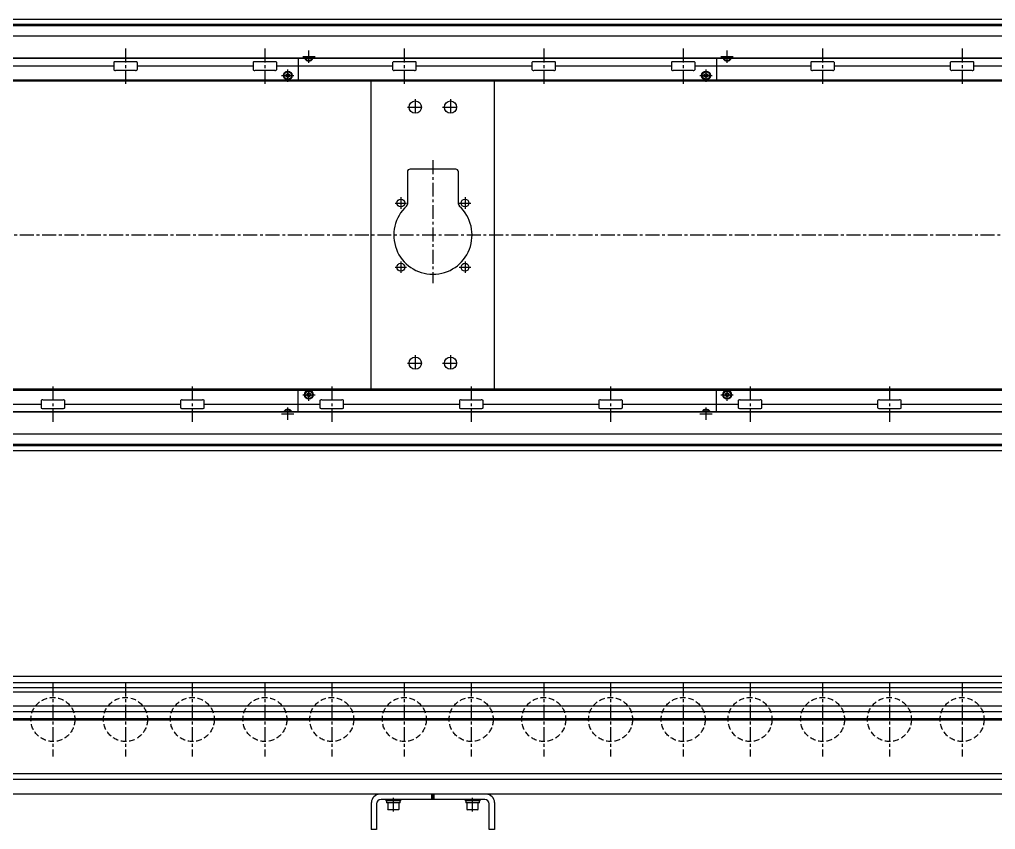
# Model space of a CAD drawing. Extents: x -10 to 4450, y -8 to 1001.
# Drawn here: x 1084 to 2194, y 28 to 948 of the extents above; entities that cross this region are included whole.
import ezdxf

# ---------------------------------------------------------------- set-up
doc = ezdxf.new("R2010")
doc.units = 0
doc.header["$LTSCALE"] = 0.5
doc.linetypes.add('CENTER', pattern=[50.8, 31.75, -6.35, 6.35, -6.35])
doc.linetypes.add('DASHED', pattern=[19.05, 12.7, -6.35])
for name, color, linetype in [('MSM_CENTER', 1, 'CENTER'), ('MSM_CONTINUOUS', 7, 'CONTINUOUS'), ('MSM_DASHED', 4, 'DASHED')]:
    doc.layers.add(name, color=color, linetype=linetype)

msp = doc.modelspace()

# ---------------------------------------------------------------- linework, layer by layer
at = {"layer": 'MSM_CENTER'}
for p, q in [((1204.7, 915.5), (1204.7, 875.5)), ((1363.2, 915.5), (1363.2, 875.5)), ((1413.2, 899.2), (1413.2, 913.3)), ((1521.7, 915.5), (1521.7, 875.5)), ((1680.2, 915.5), (1680.2, 875.5)), ((1838.7, 915.5), (1838.7, 875.5)), ((1888.7, 899.2), (1888.7, 913.3)), ((1997.2, 915.5), (1997.2, 875.5)), ((2155.8, 915.5), (2155.8, 875.5)), ((1406.2, 906.2), (1420.2, 906.2)), ((1881.7, 906.2), (1895.7, 906.2)), ((1389.2, 877.7), (1389.2, 891.8)), ((1864.7, 877.7), (1864.7, 891.8)), ((1382.2, 884.8), (1396.2, 884.8)), ((1857.7, 884.8), (1871.7, 884.8)), ((1534.2, 857.9), (1534.2, 839.9)), ((1574.2, 857.9), (1574.2, 839.9)), ((1525.2, 848.9), (1543.2, 848.9)), ((1565.2, 848.9), (1583.2, 848.9)), ((1554.2, 788.4), (1554.2, 648.9)), ((1517.7, 746.4), (1517.7, 733.4)), ((1590.7, 746.4), (1590.7, 733.4)), ((1511.2, 739.9), (1524.2, 739.9)), ((1584.2, 739.9), (1597.2, 739.9)), ((3792.9, 703.4), (359.7, 703.4)), ((1511.2, 666.9), (1524.2, 666.9)), ((1517.7, 673.4), (1517.7, 660.4)), ((1584.2, 666.9), (1597.2, 666.9)), ((1590.7, 673.4), (1590.7, 660.4)), ((1534.2, 566.9), (1534.2, 548.9)), ((1574.2, 566.9), (1574.2, 548.9)), ((1525.2, 557.9), (1543.2, 557.9)), ((1565.2, 557.9), (1583.2, 557.9)), ((1122.2, 531.3), (1122.2, 491.3)), ((1280.7, 531.3), (1280.7, 491.3)), ((1406.2, 522), (1420.2, 522)), ((1413.2, 515), (1413.2, 529.1)), ((1439.2, 531.3), (1439.2, 491.3)), ((1597.7, 531.3), (1597.7, 491.3)), ((1756.2, 531.3), (1756.2, 491.3)), ((1881.7, 522), (1895.7, 522)), ((1888.7, 515), (1888.7, 529.1)), ((1914.7, 531.3), (1914.7, 491.3)), ((2073.2, 531.3), (2073.2, 491.3)), ((1382.2, 500.5), (1396.2, 500.5)), ((1389.2, 493.5), (1389.2, 507.6)), ((1857.7, 500.5), (1871.7, 500.5)), ((1864.7, 493.5), (1864.7, 507.6)), ((1122.2, 195), (1122.2, 111)), ((1204.7, 195), (1204.7, 111)), ((1280.7, 195), (1280.7, 111)), ((1363.2, 195), (1363.2, 111)), ((1439.2, 195), (1439.2, 111)), ((1521.7, 195), (1521.7, 111)), ((1597.7, 195), (1597.7, 111)), ((1680.2, 195), (1680.2, 111)), ((1756.2, 195), (1756.2, 111)), ((1838.7, 195), (1838.7, 111)), ((1914.7, 195), (1914.7, 111)), ((1997.2, 195), (1997.2, 111)), ((2073.2, 195), (2073.2, 111)), ((2155.8, 195), (2155.8, 111)), ((367.2, 153), (3783.3, 153)), ((1509.3, 48.4), (1509.3, 64)), ((1599.3, 48.4), (1599.3, 64))]:
    msp.add_line(p, q, dxfattribs=at)
at = {"layer": 'MSM_CONTINUOUS'}
for p, q in [((3782.8, 948.4), (370.6, 948.4)), ((3781.2, 948.3), (372.2, 948.3)), ((3756.6, 942.9), (396.9, 942.9)), ((3756.6, 941.2), (396.9, 941.2)), ((3756.5, 942), (397, 942)), ((3781.2, 929.5), (372.2, 929.5)), ((3781.2, 904.1), (372.2, 904.1)), ((3781.2, 904.5), (422.2, 904.5)), ((1191.3, 899.5), (1191.3, 891.5)), ((1216.2, 900.5), (1193.3, 900.5)), ((1218.2, 891.5), (1218.2, 899.5)), ((1349.8, 899.5), (1349.8, 891.5)), ((1374.7, 900.5), (1351.8, 900.5)), ((1376.7, 891.5), (1376.7, 899.5)), ((1401.2, 904.1), (1401.2, 879.4)), ((1413.2, 903.9), (1412.9, 904.1)), ((1413.6, 904.1), (1413.2, 903.9)), ((1508.3, 899.5), (1508.3, 891.5)), ((1533.2, 900.5), (1510.3, 900.5)), ((1535.2, 891.5), (1535.2, 899.5)), ((1666.8, 899.5), (1666.8, 891.5)), ((1691.7, 900.5), (1668.8, 900.5)), ((1693.7, 891.5), (1693.7, 899.5)), ((1825.3, 899.5), (1825.3, 891.5)), ((1850.2, 900.5), (1827.3, 900.5)), ((1852.2, 891.5), (1852.2, 899.5)), ((1876.7, 904.1), (1876.7, 879.4)), ((1888.7, 903.9), (1888.4, 904.1)), ((1889.1, 904.1), (1888.7, 903.9)), ((1983.8, 899.5), (1983.8, 891.5)), ((2008.7, 900.5), (1985.8, 900.5)), ((2010.7, 891.5), (2010.7, 899.5)), ((2142.3, 899.5), (2142.3, 891.5)), ((2167.2, 900.5), (2144.3, 900.5)), ((2169.2, 891.5), (2169.2, 899.5)), ((1191.3, 895.5), (1059.7, 895.5)), ((1216.2, 890.5), (1193.3, 890.5)), ((1349.8, 895.5), (1218.2, 895.5)), ((1374.7, 890.5), (1351.8, 890.5)), ((1508.3, 895.5), (1376.7, 895.5)), ((1533.2, 890.5), (1510.3, 890.5)), ((1666.8, 895.5), (1535.2, 895.5)), ((1691.7, 890.5), (1668.8, 890.5)), ((1825.3, 895.5), (1693.7, 895.5)), ((1850.2, 890.5), (1827.3, 890.5)), ((1983.8, 895.5), (1852.2, 895.5)), ((2008.7, 890.5), (1985.8, 890.5)), ((2142.3, 895.5), (2010.7, 895.5)), ((2167.2, 890.5), (2144.3, 890.5)), ((2300.8, 895.5), (2169.2, 895.5)), ((3778.8, 879.4), (450.2, 879.4)), ((3782.8, 878.4), (450.2, 878.4)), ((1387.2, 885.9), (1389.2, 887.1)), ((1387.2, 883.6), (1387.2, 885.9)), ((1389.2, 882.4), (1387.2, 883.6)), ((1389.2, 887.1), (1391.2, 885.9)), ((1391.2, 883.6), (1389.2, 882.4)), ((1391.2, 885.9), (1391.2, 883.6)), ((1484.2, 528.4), (1484.2, 878.4)), ((1624.2, 528.4), (1624.2, 878.4)), ((1862.7, 885.9), (1864.7, 887.1)), ((1862.7, 883.6), (1862.7, 885.9)), ((1864.7, 882.4), (1862.7, 883.6)), ((1864.7, 887.1), (1866.7, 885.9)), ((1866.7, 883.6), (1864.7, 882.4)), ((1866.7, 885.9), (1866.7, 883.6)), ((1580.2, 778.4), (1528.2, 778.4)), ((1525.2, 775.4), (1525.2, 738.5)), ((1583.2, 738.5), (1583.2, 775.4)), ((3782.8, 528.4), (450.2, 528.4)), ((450.2, 527.4), (3778.8, 527.4)), ((1401.2, 502.6), (1401.2, 527.4)), ((1411.2, 523.2), (1413.2, 524.4)), ((1411.2, 520.9), (1411.2, 523.2)), ((1413.2, 524.4), (1415.2, 523.2)), ((1415.2, 523.2), (1415.2, 520.9)), ((1876.7, 502.6), (1876.7, 527.4)), ((1886.7, 523.2), (1888.7, 524.4)), ((1886.7, 520.9), (1886.7, 523.2)), ((1888.7, 524.4), (1890.7, 523.2)), ((1890.7, 523.2), (1890.7, 520.9)), ((977.2, 511.3), (1108.8, 511.3)), ((1108.8, 515.3), (1108.8, 507.3)), ((1110.8, 516.3), (1133.7, 516.3)), ((1135.7, 507.3), (1135.7, 515.3)), ((1135.7, 511.3), (1267.3, 511.3)), ((1267.3, 515.3), (1267.3, 507.3)), ((1269.3, 516.3), (1292.2, 516.3)), ((1294.2, 507.3), (1294.2, 515.3)), ((1294.2, 511.3), (1425.8, 511.3)), ((1413.2, 519.7), (1411.2, 520.9)), ((1415.2, 520.9), (1413.2, 519.7)), ((1425.8, 515.3), (1425.8, 507.3)), ((1427.8, 516.3), (1450.7, 516.3)), ((1452.7, 507.3), (1452.7, 515.3)), ((1452.7, 511.3), (1584.3, 511.3)), ((1584.3, 515.3), (1584.3, 507.3)), ((1586.3, 516.3), (1609.2, 516.3)), ((1611.2, 507.3), (1611.2, 515.3)), ((1611.2, 511.3), (1742.8, 511.3)), ((1742.8, 515.3), (1742.8, 507.3)), ((1744.8, 516.3), (1767.7, 516.3)), ((1769.7, 507.3), (1769.7, 515.3)), ((1769.7, 511.3), (1901.3, 511.3)), ((1888.7, 519.7), (1886.7, 520.9)), ((1890.7, 520.9), (1888.7, 519.7)), ((1901.3, 515.3), (1901.3, 507.3)), ((1903.3, 516.3), (1926.2, 516.3)), ((1928.2, 507.3), (1928.2, 515.3)), ((1928.2, 511.3), (2059.8, 511.3)), ((2059.8, 515.3), (2059.8, 507.3)), ((2061.8, 516.3), (2084.7, 516.3)), ((2086.7, 507.3), (2086.7, 515.3)), ((2086.7, 511.3), (2218.3, 511.3)), ((3781.2, 502.6), (372.2, 502.6)), ((3781.2, 502.2), (422.2, 502.2)), ((1110.8, 506.3), (1133.7, 506.3)), ((1269.3, 506.3), (1292.2, 506.3)), ((1388.9, 502.6), (1389.2, 502.9)), ((1389.2, 502.9), (1389.6, 502.6)), ((1427.8, 506.3), (1450.7, 506.3)), ((1586.3, 506.3), (1609.2, 506.3)), ((1744.8, 506.3), (1767.7, 506.3)), ((1864.4, 502.6), (1864.7, 502.9)), ((1864.7, 502.9), (1865.1, 502.6)), ((1903.3, 506.3), (1926.2, 506.3)), ((2061.8, 506.3), (2084.7, 506.3)), ((3781.2, 477.2), (372.2, 477.2)), ((3782.8, 458.4), (370.6, 458.4)), ((3781.2, 458.4), (372.2, 458.4)), ((3756.6, 465.6), (396.9, 465.6)), ((3756.6, 463.9), (396.9, 463.9)), ((3756.5, 464.7), (397, 464.7)), ((3781.2, 202), (372.2, 202)), ((3781.2, 194.6), (674.4, 194.6)), ((3665.2, 189), (676.6, 189)), ((3665.2, 184), (678.6, 184)), ((3565.2, 168.3), (667.2, 168.3)), ((3565.2, 161.8), (682.2, 161.8)), ((3565.2, 153.9), (682.2, 153.9)), ((3565.2, 153), (682.2, 153)), ((3565.2, 152.1), (682.2, 152.1)), ((3565.2, 91.3), (682.2, 91.3)), ((3565.2, 84.8), (679.7, 84.8)), ((3782.8, 68), (472.2, 68)), ((1552.8, 62), (1552.8, 68)), ((1554.2, 62), (1554.2, 68)), ((1555.8, 62), (1555.8, 68)), ((1484.2, 58.5), (1484.2, 28)), ((1490.2, 57), (1490.2, 28)), ((1613.2, 62), (1495.2, 62)), ((1500.8, 62), (1500.8, 60.4)), ((1517.7, 60.4), (1500.8, 60.4)), ((1501.5, 60.4), (1501.5, 58.4)), ((1517, 58.4), (1501.5, 58.4)), ((1502.8, 58.4), (1502.8, 51.2)), ((1515.8, 51.2), (1515.8, 58.4)), ((1517, 58.4), (1517, 60.4)), ((1517.7, 60.4), (1517.7, 62)), ((1590.7, 62), (1590.7, 60.4)), ((1607.8, 60.4), (1590.7, 60.4)), ((1591.5, 60.4), (1591.5, 58.4)), ((1607, 58.4), (1591.5, 58.4)), ((1592.8, 58.4), (1592.8, 51.2)), ((1605.8, 51.2), (1605.8, 58.4)), ((1607, 58.4), (1607, 60.4)), ((1607.8, 60.4), (1607.8, 62)), ((1618.2, 28), (1618.2, 57)), ((1624.2, 58.5), (1624.2, 28)), ((1514.9, 50.4), (1503.5, 50.4)), ((1604.9, 50.4), (1593.5, 50.4)), ((1490.2, 28), (1484.2, 28)), ((1624.2, 28), (1618.2, 28))]:
    msp.add_line(p, q, dxfattribs=at)
for centre, radius in [((1389.2, 884.8), 5), ((1389.2, 884.8), 4.25), ((1864.7, 884.8), 5), ((1864.7, 884.8), 4.25), ((1534.2, 848.9), 7), ((1574.2, 848.9), 7), ((1517.7, 739.9), 4.5), ((1590.7, 739.9), 4.5), ((1517.7, 666.9), 4.5), ((1590.7, 666.9), 4.5), ((1534.2, 557.9), 7), ((1574.2, 557.9), 7), ((1413.2, 522), 5), ((1413.2, 522), 4.25), ((1888.7, 522), 5), ((1888.7, 522), 4.25)]:
    msp.add_circle(centre, radius, dxfattribs=at)
for centre, radius, start, end in [((1192.2, 899.4), 0.882, 115.5328, 172.1027), ((1193.3, 897.1), 3.41, 89.6687, 115.2454), ((1216.2, 897.1), 3.41, 64.7546, 90.3313), ((1217.3, 899.4), 0.882, 7.8973, 64.4672), ((1350.7, 899.4), 0.882, 115.5328, 172.1027), ((1351.8, 897.1), 3.41, 89.6687, 115.2454), ((1374.7, 897.1), 3.41, 64.7546, 90.3313), ((1375.8, 899.4), 0.882, 7.8973, 64.4672), ((1413.2, 906.2), 5, 204.8346, 335.1654), ((1413.2, 906.2), 4.25, 209.6116, 330.3884), ((1509.2, 899.4), 0.882, 115.5328, 172.1027), ((1510.3, 897.1), 3.41, 89.6687, 115.2454), ((1533.2, 897.1), 3.41, 64.7546, 90.3313), ((1534.3, 899.4), 0.882, 7.8973, 64.4672), ((1667.7, 899.4), 0.882, 115.5328, 172.1027), ((1668.8, 897.1), 3.41, 89.6687, 115.2454), ((1691.7, 897.1), 3.41, 64.7546, 90.3313), ((1692.8, 899.4), 0.882, 7.8973, 64.4672), ((1826.2, 899.4), 0.882, 115.5328, 172.1027), ((1827.3, 897.1), 3.41, 89.6687, 115.2454), ((1850.2, 897.1), 3.41, 64.7546, 90.3313), ((1851.3, 899.4), 0.882, 7.8973, 64.4672), ((1888.7, 906.2), 5, 204.8346, 335.1654), ((1888.7, 906.2), 4.25, 209.6116, 330.3884), ((1984.7, 899.4), 0.882, 115.5328, 172.1027), ((1985.8, 897.1), 3.41, 89.6687, 115.2454), ((2008.7, 897.1), 3.41, 64.7546, 90.3313), ((2009.8, 899.4), 0.882, 7.8973, 64.4672), ((2143.2, 899.4), 0.882, 115.5328, 172.1027), ((2144.3, 897.1), 3.41, 89.6687, 115.2454), ((2167.2, 897.1), 3.41, 64.7546, 90.3313), ((2168.3, 899.4), 0.882, 7.8973, 64.4672), ((1192.2, 891.6), 0.882, 187.8973, 244.4672), ((1193.3, 893.9), 3.41, 244.7546, 270.3313), ((1216.2, 893.9), 3.41, 269.6687, 295.2454), ((1217.3, 891.6), 0.882, 295.5328, 352.1027), ((1350.7, 891.6), 0.882, 187.8973, 244.4672), ((1351.8, 893.9), 3.41, 244.7546, 270.3313), ((1374.7, 893.9), 3.41, 269.6687, 295.2454), ((1375.8, 891.6), 0.882, 295.5328, 352.1027), ((1509.2, 891.6), 0.882, 187.8973, 244.4672), ((1510.3, 893.9), 3.41, 244.7546, 270.3313), ((1533.2, 893.9), 3.41, 269.6687, 295.2454), ((1534.3, 891.6), 0.882, 295.5328, 352.1027), ((1667.7, 891.6), 0.882, 187.8973, 244.4672), ((1668.8, 893.9), 3.41, 244.7546, 270.3313), ((1691.7, 893.9), 3.41, 269.6687, 295.2454), ((1692.8, 891.6), 0.882, 295.5328, 352.1027), ((1826.2, 891.6), 0.882, 187.8973, 244.4672), ((1827.3, 893.9), 3.41, 244.7546, 270.3313), ((1850.2, 893.9), 3.41, 269.6687, 295.2454), ((1851.3, 891.6), 0.882, 295.5328, 352.1027), ((1984.7, 891.6), 0.882, 187.8973, 244.4672), ((1985.8, 893.9), 3.41, 244.7546, 270.3313), ((2008.7, 893.9), 3.41, 269.6687, 295.2454), ((2009.8, 891.6), 0.882, 295.5328, 352.1027), ((2143.2, 891.6), 0.882, 187.8973, 244.4672), ((2144.3, 893.9), 3.41, 244.7546, 270.3313), ((2167.2, 893.9), 3.41, 269.6687, 295.2454), ((2168.3, 891.6), 0.882, 295.5328, 352.1027), ((1528.2, 775.4), 3, 90, 180), ((1580.2, 775.4), 3, 0, 90), ((1554.2, 703.4), 44.5, 132.3521, 47.6479), ((1522.2, 738.5), 3, 312.3521, 360), ((1586.3, 738.5), 3, 180, 227.6479), ((1109.7, 515.2), 0.882, 115.5328, 172.1027), ((1110.8, 512.9), 3.41, 89.6687, 115.2454), ((1133.7, 512.9), 3.41, 64.7546, 90.3313), ((1134.8, 515.2), 0.882, 7.8973, 64.4672), ((1268.2, 515.2), 0.882, 115.5328, 172.1027), ((1269.3, 512.9), 3.41, 89.6687, 115.2454), ((1292.2, 512.9), 3.41, 64.7546, 90.3313), ((1293.3, 515.2), 0.882, 7.8973, 64.4672), ((1426.7, 515.2), 0.882, 115.5328, 172.1027), ((1427.8, 512.9), 3.41, 89.6687, 115.2454), ((1450.7, 512.9), 3.41, 64.7546, 90.3313), ((1451.8, 515.2), 0.882, 7.8973, 64.4672), ((1585.2, 515.2), 0.882, 115.5328, 172.1027), ((1586.3, 512.9), 3.41, 89.6687, 115.2454), ((1609.2, 512.9), 3.41, 64.7546, 90.3313), ((1610.3, 515.2), 0.882, 7.8973, 64.4672), ((1743.7, 515.2), 0.882, 115.5328, 172.1027), ((1744.8, 512.9), 3.41, 89.6687, 115.2454), ((1767.7, 512.9), 3.41, 64.7546, 90.3313), ((1768.8, 515.2), 0.882, 7.8973, 64.4672), ((1902.2, 515.2), 0.882, 115.5328, 172.1027), ((1903.3, 512.9), 3.41, 89.6687, 115.2454), ((1926.2, 512.9), 3.41, 64.7546, 90.3313), ((1927.3, 515.2), 0.882, 7.8973, 64.4672), ((2060.7, 515.2), 0.882, 115.5328, 172.1027), ((2061.8, 512.9), 3.41, 89.6687, 115.2454), ((2084.7, 512.9), 3.41, 64.7546, 90.3313), ((2085.8, 515.2), 0.882, 7.8973, 64.4672), ((1109.7, 507.4), 0.882, 187.8973, 244.4672), ((1110.8, 509.7), 3.41, 244.7546, 270.3313), ((1133.7, 509.7), 3.41, 269.6687, 295.2454), ((1134.8, 507.4), 0.882, 295.5328, 352.1027), ((1268.2, 507.4), 0.882, 187.8973, 244.4672), ((1269.3, 509.7), 3.41, 244.7546, 270.3313), ((1292.2, 509.7), 3.41, 269.6687, 295.2454), ((1293.3, 507.4), 0.882, 295.5328, 352.1027), ((1389.2, 500.5), 5, 24.8346, 155.1654), ((1389.2, 500.5), 4.25, 29.6116, 150.3884), ((1426.7, 507.4), 0.882, 187.8973, 244.4672), ((1427.8, 509.7), 3.41, 244.7546, 270.3313), ((1450.7, 509.7), 3.41, 269.6687, 295.2454), ((1451.8, 507.4), 0.882, 295.5328, 352.1027), ((1585.2, 507.4), 0.882, 187.8973, 244.4672), ((1586.3, 509.7), 3.41, 244.7546, 270.3313), ((1609.2, 509.7), 3.41, 269.6687, 295.2454), ((1610.3, 507.4), 0.882, 295.5328, 352.1027), ((1743.7, 507.4), 0.882, 187.8973, 244.4672), ((1744.8, 509.7), 3.41, 244.7546, 270.3313), ((1767.7, 509.7), 3.41, 269.6687, 295.2454), ((1768.8, 507.4), 0.882, 295.5328, 352.1027), ((1864.7, 500.5), 5, 24.8346, 155.1654), ((1864.7, 500.5), 4.25, 29.6116, 150.3884), ((1902.2, 507.4), 0.882, 187.8973, 244.4672), ((1903.3, 509.7), 3.41, 244.7546, 270.3313), ((1926.2, 509.7), 3.41, 269.6687, 295.2454), ((1927.3, 507.4), 0.882, 295.5328, 352.1027), ((2060.7, 507.4), 0.882, 187.8973, 244.4672), ((2061.8, 509.7), 3.41, 244.7546, 270.3313), ((2084.7, 509.7), 3.41, 269.6687, 295.2454), ((2085.8, 507.4), 0.882, 295.5328, 352.1027), ((1493.8, 58.5), 9.5, 90, 180), ((1614.8, 58.5), 9.5, 0, 90), ((1495.2, 57), 5, 90, 180), ((1613.2, 57), 5, 0, 90), ((1503.5, 51.2), 0.8, 180, 270), ((1514.9, 51.2), 0.8, 270, 0), ((1593.5, 51.2), 0.8, 180, 270), ((1604.9, 51.2), 0.8, 270, 0)]:
    msp.add_arc(centre, radius, start, end, dxfattribs=at)
at = {"layer": 'MSM_DASHED'}
for centre in [(1122.2, 153), (1204.7, 153), (1280.7, 153), (1363.2, 153), (1439.2, 153), (1521.7, 153), (1597.7, 153), (1680.2, 153), (1756.2, 153), (1838.7, 153), (1914.7, 153), (1997.2, 153), (2073.2, 153), (2155.8, 153)]:
    msp.add_circle(centre, 25, dxfattribs=at)

doc.saveas('drawing.dxf')
